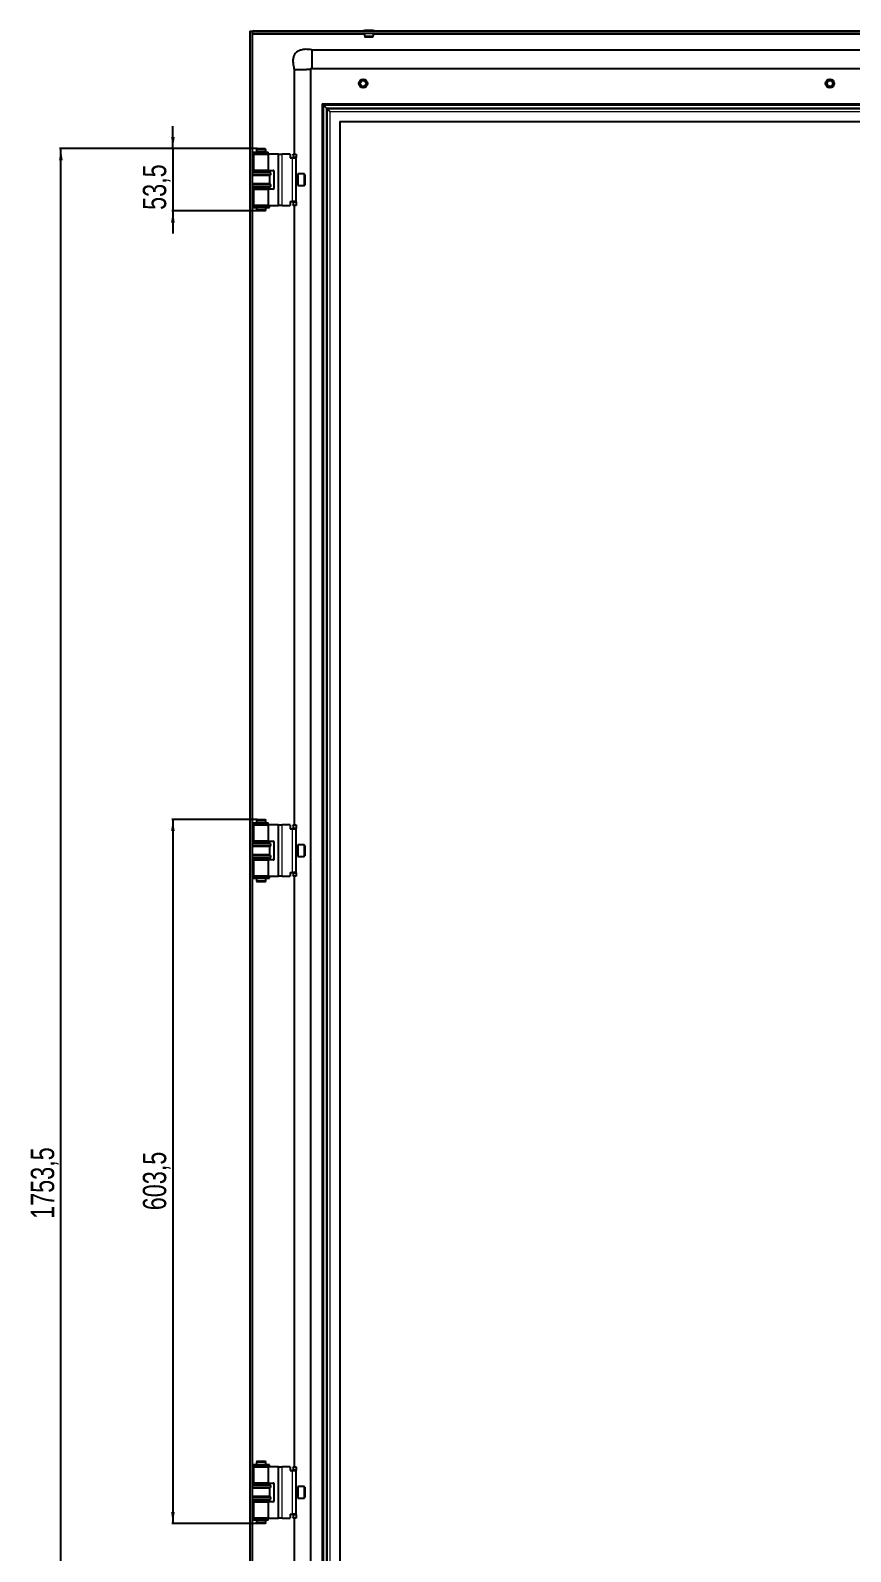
# Model space of a CAD drawing. Header units: millimetres. Extents: x -975 to 2049, y -1447 to 978.
# Drawn here: x 657 to 1360, y -501 to 803 of the extents above; entities that cross this region are included whole.
import ezdxf

# ---------------------------------------------------------------- set-up
doc = ezdxf.new("R2010")
doc.units = ezdxf.units.MM
doc.layers.add('FORMAT', color=7, linetype='Continuous')
doc.styles.add('SLDTEXTSTYLE0', font='TXT', dxfattribs={"width": 0.75})
doc.dimstyles.new('SLDDIMSTYLE0', dxfattribs={"dimtxt": 20, "dimasz": 10, "dimexe": 0, "dimexo": 0.0625, "dimgap": 5, "dimtad": 2, "dimdec": 1, "dimrnd": 1e-09, "dimzin": 12, "dimdsep": 46, "dimtxsty": 'SLDTEXTSTYLE0', "dimsah": 1, "dimcen": 0.09, "dimadec": 0, "dimazin": 3, "dimtfac": 1, "dimtofl": 0, "dimtmove": 0, "dimatfit": 3, "dimfxl": 0, "dimfrac": 2, "dimtolj": 1, "dimtzin": 12, "dimarcsym": 0})
doc.dimstyles.new('SLDDIMSTYLE1', dxfattribs={"dimtxt": 20, "dimasz": 10, "dimexe": 0, "dimexo": 0.0625, "dimgap": 5, "dimtad": 2, "dimdec": 1, "dimrnd": 1e-09, "dimzin": 12, "dimdsep": 46, "dimtxsty": 'SLDTEXTSTYLE0', "dimsah": 1, "dimcen": 0.09, "dimadec": 0, "dimazin": 3, "dimtfac": 1, "dimtmove": 0, "dimatfit": 0, "dimfxl": 0, "dimfrac": 2, "dimtolj": 1, "dimtzin": 12, "dimarcsym": 0})

# ---------------------------------------------------------------- blocks, each defined once
blk = doc.blocks.new('_D_6')
at = {"layer": 'FORMAT'}
for p, q in [((851.2, 701.6), (682.1, 701.6)), ((683.1, -1051.9), (683.1, 701.6)), ((851.2, -1051.9), (682.1, -1051.9))]:
    blk.add_line(p, q, dxfattribs=at)
for points in [[(683.1, 701.6), (681.6, 691.6), (684.7, 691.6)], [(683.1, -1051.9), (684.7, -1041.9), (681.6, -1041.9)]]:
    blk.add_solid(points, dxfattribs=at)
at = {"layer": 'FORMAT', "insert": (657.4, -215.8), "char_height": 20, "attachment_point": 1, "rotation": 90, "style": 'SLDTEXTSTYLE0'}
blk.add_mtext('1753,5', dxfattribs=at)
blk = doc.blocks.new('_D_7')
at = {"layer": 'FORMAT'}
for p, q in [((779.1, 701.6), (779.1, 720.8)), ((851.2, 701.6), (778.1, 701.6)), ((779.1, 701.6), (779.1, 648.1)), ((851.2, 648.1), (778.1, 648.1)), ((779.1, 648.1), (779.1, 628.8))]:
    blk.add_line(p, q, dxfattribs=at)
for points in [[(779.1, 701.6), (780.7, 711.6), (777.6, 711.6)], [(779.1, 648.1), (777.6, 638.1), (780.7, 638.1)]]:
    blk.add_solid(points, dxfattribs=at)
at = {"layer": 'FORMAT', "insert": (753.4, 649), "char_height": 20, "attachment_point": 1, "rotation": 90, "style": 'SLDTEXTSTYLE0'}
blk.add_mtext('53,5', dxfattribs=at)
blk = doc.blocks.new('_D_10')
at = {"layer": 'FORMAT'}
for p, q in [((851.2, 126.6), (778.1, 126.6)), ((779.1, 126.6), (779.1, -476.9)), ((851.2, -476.9), (778.1, -476.9))]:
    blk.add_line(p, q, dxfattribs=at)
for points in [[(779.1, 126.6), (777.6, 116.6), (780.7, 116.6)], [(779.1, -476.9), (780.7, -466.9), (777.6, -466.9)]]:
    blk.add_solid(points, dxfattribs=at)
at = {"layer": 'FORMAT', "insert": (753.4, -208.4), "char_height": 20, "attachment_point": 1, "rotation": 90, "style": 'SLDTEXTSTYLE0'}
blk.add_mtext('603,5', dxfattribs=at)

msp = doc.modelspace()

# ---------------------------------------------------------------- linework, layer by layer
at = {"color": 7, "linetype": 'Continuous', "lineweight": 25}
for p, q in [((845.14, 802.32), (847.14, 802.32)), ((845.14, 802.32), (845.14, -1152.68)), ((847.14, 802.32), (847.14, -1152.68)), ((1836.84, 802.32), (847.44, 802.32)), ((847.44, 800.32), (847.44, 802.32)), ((1836.84, 800.32), (847.44, 800.32)), ((847.74, 799.72), (847.54, 800.32)), ((947.14, 797.7), (943.55, 797.7)), ((944.04, 797.32), (950.24, 797.32)), ((950.73, 797.7), (947.14, 797.7)), ((898.14, 786.32), (898.14, 770.48)), ((898.14, 786.32), (1786.14, 786.32)), ((883.14, 769.32), (884.12, 769.32)), ((883.14, 769.32), (883.14, 696.82)), ((884.12, 769.32), (886.57, 769.32)), ((886.57, 769.32), (890.14, 769.32)), ((890.14, 769.32), (893.71, 769.32)), ((897.14, 769.32), (897.14, -1119.68)), ((898.14, 770.32), (1786.14, 770.32)), ((907.14, 739.82), (907.14, -1090.18)), ((907.14, 739.82), (908.14, 738.82)), ((907.14, 739.82), (1777.14, 739.82)), ((908.24, 738.72), (910.55, 736.41)), ((910.55, 736.41), (911.24, 735.72)), ((911.24, 735.72), (913.55, 733.41)), ((922.14, 724.82), (1762.14, 724.82)), ((922.14, 724.82), (922.14, -1075.18)), ((847.49, 698.52), (847.49, 697.62)), ((847.49, 698.52), (860.38, 698.52)), ((847.49, 697.62), (860.38, 697.62)), ((848.19, 696.82), (848.19, 682.82)), ((848.19, 696.82), (861.09, 696.82)), ((851.22, 701.57), (850.64, 700.57)), ((850.64, 700.57), (850.64, 698.57)), ((858.64, 700.57), (850.64, 700.57)), ((855.4, 698.57), (850.64, 698.57)), ((850.64, 697.57), (850.64, 696.82)), ((855.4, 697.57), (850.64, 697.57)), ((851.14, 698.57), (851.14, 698.52)), ((851.14, 697.62), (851.14, 697.57)), ((851.22, 701.57), (858.06, 701.57)), ((858.64, 698.57), (855.4, 698.57)), ((858.64, 697.57), (855.4, 697.57)), ((858.64, 700.57), (858.06, 701.57)), ((858.14, 698.52), (858.14, 698.57)), ((858.14, 697.57), (858.14, 697.62)), ((858.64, 698.57), (858.64, 700.57)), ((858.64, 696.82), (858.64, 697.57)), ((860.38, 698.52), (860.47, 698.52)), ((860.38, 697.62), (860.47, 697.62)), ((860.47, 697.62), (860.47, 698.52)), ((860.47, 698.52), (860.68, 698.52)), ((860.47, 697.62), (860.68, 697.62)), ((860.68, 697.62), (860.68, 698.52)), ((861.09, 682.82), (861.09, 696.82)), ((869.19, 696.82), (861.09, 696.82)), ((869.69, 696.82), (869.19, 696.82)), ((869.69, 696.82), (872.69, 696.82)), ((869.69, 652.82), (869.69, 696.82)), ((879.69, 696.82), (872.69, 696.82)), ((879.69, 696.82), (879.69, 693.52)), ((879.69, 693.52), (881.69, 693.52)), ((881.69, 693.52), (884.69, 693.52)), ((882.19, 696.82), (884.69, 696.82)), ((882.19, 696.32), (882.19, 696.82)), ((882.19, 696.32), (882.19, 694.32)), ((882.19, 693.82), (882.19, 694.32)), ((884.69, 693.82), (882.19, 693.82)), ((882.19, 693.82), (882.19, 693.52)), ((884.69, 696.82), (884.69, 696.32)), ((884.69, 696.32), (884.69, 694.32)), ((884.69, 694.32), (884.69, 693.82)), ((884.69, 693.52), (884.69, 693.82)), ((884.69, 656.12), (884.69, 693.52)), ((847.14, 681.82), (862.14, 681.82)), ((862.14, 681.22), (847.14, 681.22)), ((862.14, 678.42), (847.14, 678.42)), ((861.09, 682.82), (848.19, 682.82)), ((850.64, 682.82), (850.64, 681.82)), ((858.64, 681.82), (858.64, 682.82)), ((861.09, 682.82), (865.19, 682.82)), ((862.14, 681.22), (862.14, 681.82)), ((862.84, 680.53), (862.14, 681.22)), ((862.14, 678.42), (862.84, 679.1)), ((862.14, 671.22), (862.14, 678.42)), ((865.69, 682.32), (865.69, 667.32)), ((891.59, 679.82), (886.19, 679.82)), ((886.19, 679.82), (886.19, 669.82)), ((892.19, 679.22), (892.19, 670.42)), ((862.14, 671.22), (847.14, 671.22)), ((862.14, 668.42), (847.14, 668.42)), ((847.14, 667.82), (862.14, 667.82)), ((848.19, 666.82), (848.19, 652.82)), ((848.19, 666.82), (861.09, 666.82)), ((850.64, 667.82), (850.64, 666.82)), ((858.64, 666.82), (858.64, 667.82)), ((861.09, 652.82), (861.09, 666.82)), ((865.19, 666.82), (861.09, 666.82)), ((862.84, 670.53), (862.14, 671.22)), ((862.14, 668.42), (862.84, 669.11)), ((862.14, 667.82), (862.14, 668.42)), ((885.94, 677.82), (884.69, 677.82)), ((884.69, 671.82), (885.94, 671.82)), ((886.19, 669.82), (891.59, 669.82)), ((847.49, 652.02), (847.49, 651.12)), ((847.49, 652.02), (861.79, 652.02)), ((861.09, 652.82), (848.19, 652.82)), ((850.64, 652.82), (850.64, 652.07)), ((855.4, 652.07), (850.64, 652.07)), ((851.14, 652.07), (851.14, 652.02)), ((858.64, 652.07), (855.4, 652.07)), ((858.14, 652.02), (858.14, 652.07)), ((858.64, 652.07), (858.64, 652.82)), ((861.09, 652.82), (869.19, 652.82)), ((861.79, 651.12), (861.79, 652.02)), ((869.19, 652.82), (869.69, 652.82)), ((872.69, 652.82), (869.69, 652.82)), ((872.69, 652.82), (879.69, 652.82)), ((879.69, 656.12), (881.69, 656.12)), ((879.69, 656.12), (879.69, 652.82)), ((884.69, 656.12), (881.69, 656.12)), ((882.19, 656.12), (882.19, 655.82)), ((882.19, 655.82), (884.69, 655.82)), ((882.19, 655.32), (882.19, 655.82)), ((882.19, 655.32), (882.19, 653.32)), ((882.19, 652.82), (882.19, 653.32)), ((884.69, 652.82), (882.19, 652.82)), ((883.14, 652.82), (883.14, 121.82)), ((884.69, 655.82), (884.69, 656.12)), ((884.69, 655.82), (884.69, 655.32)), ((884.69, 655.32), (884.69, 653.32)), ((884.69, 653.32), (884.69, 652.82)), ((847.49, 651.12), (861.79, 651.12)), ((850.64, 651.07), (850.64, 649.07)), ((855.4, 651.07), (850.64, 651.07)), ((850.64, 649.07), (851.22, 648.07)), ((850.64, 649.07), (855.4, 649.07)), ((851.14, 651.12), (851.14, 651.07)), ((855.29, 648.07), (851.22, 648.07)), ((858.06, 648.07), (855.29, 648.07)), ((858.64, 651.07), (855.4, 651.07)), ((855.4, 649.07), (858.64, 649.07)), ((858.06, 648.07), (858.64, 649.07)), ((858.14, 651.07), (858.14, 651.12)), ((858.64, 649.07), (858.64, 651.07)), ((847.49, 123.52), (847.49, 122.62)), ((847.49, 123.52), (860.38, 123.52)), ((847.49, 122.62), (860.38, 122.62)), ((848.19, 121.82), (848.19, 107.82)), ((848.19, 121.82), (861.09, 121.82)), ((851.22, 126.57), (850.64, 125.57)), ((850.64, 125.57), (850.64, 123.57)), ((858.64, 125.57), (850.64, 125.57)), ((855.4, 123.57), (850.64, 123.57)), ((850.64, 122.57), (850.64, 121.82)), ((855.4, 122.57), (850.64, 122.57)), ((851.14, 123.57), (851.14, 123.52)), ((851.14, 122.62), (851.14, 122.57)), ((851.22, 126.57), (858.06, 126.57)), ((858.64, 123.57), (855.4, 123.57)), ((858.64, 122.57), (855.4, 122.57)), ((858.64, 125.57), (858.06, 126.57)), ((858.14, 123.52), (858.14, 123.57)), ((858.14, 122.57), (858.14, 122.62)), ((858.64, 123.57), (858.64, 125.57)), ((858.64, 121.82), (858.64, 122.57)), ((860.38, 123.52), (860.47, 123.52)), ((860.38, 122.62), (860.47, 122.62)), ((860.47, 122.62), (860.47, 123.52)), ((860.47, 123.52), (860.68, 123.52)), ((860.47, 122.62), (860.68, 122.62)), ((860.68, 122.62), (860.68, 123.52)), ((861.09, 107.82), (861.09, 121.82)), ((869.19, 121.82), (861.09, 121.82)), ((869.69, 121.82), (869.19, 121.82)), ((869.69, 121.82), (872.69, 121.82)), ((869.69, 77.82), (869.69, 121.82)), ((879.69, 121.82), (872.69, 121.82)), ((879.69, 121.82), (879.69, 118.52)), ((879.69, 118.52), (881.69, 118.52)), ((881.69, 118.52), (884.69, 118.52)), ((882.19, 121.82), (884.69, 121.82)), ((882.19, 121.32), (882.19, 121.82)), ((882.19, 121.32), (882.19, 119.32)), ((882.19, 118.82), (882.19, 119.32)), ((884.69, 118.82), (882.19, 118.82)), ((882.19, 118.82), (882.19, 118.52)), ((884.69, 121.82), (884.69, 121.32)), ((884.69, 121.32), (884.69, 119.32)), ((884.69, 119.32), (884.69, 118.82)), ((884.69, 118.52), (884.69, 118.82)), ((884.69, 81.12), (884.69, 118.52)), ((847.14, 106.82), (862.14, 106.82)), ((862.14, 106.22), (847.14, 106.22)), ((861.09, 107.82), (848.19, 107.82)), ((850.64, 107.82), (850.64, 106.82)), ((858.64, 106.82), (858.64, 107.82)), ((861.09, 107.82), (865.19, 107.82)), ((862.14, 106.22), (862.14, 106.82)), ((862.84, 105.53), (862.14, 106.22)), ((865.69, 107.32), (865.69, 92.32)), ((891.59, 104.82), (886.19, 104.82)), ((886.19, 104.82), (886.19, 94.82)), ((862.14, 103.42), (847.14, 103.42)), ((862.14, 96.22), (847.14, 96.22)), ((862.14, 93.42), (847.14, 93.42)), ((847.14, 92.82), (862.14, 92.82)), ((848.19, 91.82), (848.19, 77.82)), ((848.19, 91.82), (861.09, 91.82)), ((850.64, 92.82), (850.64, 91.82)), ((858.64, 91.82), (858.64, 92.82)), ((861.09, 77.82), (861.09, 91.82)), ((865.19, 91.82), (861.09, 91.82)), ((862.14, 103.42), (862.84, 104.1)), ((862.14, 96.22), (862.14, 103.42)), ((862.84, 95.53), (862.14, 96.22)), ((862.14, 93.42), (862.84, 94.11)), ((862.14, 92.82), (862.14, 93.42)), ((885.94, 102.82), (884.69, 102.82)), ((884.69, 96.82), (885.94, 96.82)), ((886.19, 94.82), (891.59, 94.82)), ((892.19, 104.22), (892.19, 95.42)), ((879.69, 81.12), (881.69, 81.12)), ((879.69, 81.12), (879.69, 77.82)), ((884.69, 81.12), (881.69, 81.12)), ((882.19, 81.12), (882.19, 80.82)), ((882.19, 80.82), (884.69, 80.82)), ((882.19, 80.32), (882.19, 80.82)), ((882.19, 80.32), (882.19, 78.32)), ((882.19, 77.82), (882.19, 78.32)), ((884.69, 80.82), (884.69, 81.12)), ((884.69, 80.82), (884.69, 80.32)), ((884.69, 80.32), (884.69, 78.32)), ((884.69, 78.32), (884.69, 77.82)), ((847.49, 77.02), (847.49, 76.12)), ((847.49, 77.02), (861.79, 77.02)), ((847.49, 76.12), (861.79, 76.12)), ((861.09, 77.82), (848.19, 77.82)), ((850.64, 77.82), (850.64, 77.07)), ((855.4, 77.07), (850.64, 77.07)), ((850.64, 76.07), (850.64, 74.07)), ((855.4, 76.07), (850.64, 76.07)), ((850.64, 74.07), (851.22, 73.07)), ((850.64, 74.07), (855.4, 74.07)), ((851.14, 77.07), (851.14, 77.02)), ((851.14, 76.12), (851.14, 76.07)), ((855.29, 73.07), (851.22, 73.07)), ((858.06, 73.07), (855.29, 73.07)), ((858.64, 77.07), (855.4, 77.07)), ((858.64, 76.07), (855.4, 76.07)), ((855.4, 74.07), (858.64, 74.07)), ((858.06, 73.07), (858.64, 74.07)), ((858.14, 77.02), (858.14, 77.07)), ((858.14, 76.07), (858.14, 76.12)), ((858.64, 77.07), (858.64, 77.82)), ((858.64, 74.07), (858.64, 76.07)), ((861.09, 77.82), (869.19, 77.82)), ((861.79, 76.12), (861.79, 77.02)), ((869.19, 77.82), (869.69, 77.82)), ((872.69, 77.82), (869.69, 77.82)), ((872.69, 77.82), (879.69, 77.82)), ((884.69, 77.82), (882.19, 77.82)), ((883.14, 77.82), (883.14, -428.18)), ((847.49, -426.48), (847.49, -427.38)), ((861.79, -426.48), (847.49, -426.48)), ((861.79, -427.38), (847.49, -427.38)), ((848.19, -428.18), (848.19, -442.18)), ((848.19, -428.18), (861.09, -428.18)), ((851.22, -423.43), (850.64, -424.43)), ((850.64, -424.43), (850.64, -426.43)), ((858.64, -424.43), (850.64, -424.43)), ((850.64, -426.43), (858.64, -426.43)), ((850.64, -427.43), (850.64, -428.18)), ((850.64, -427.43), (858.64, -427.43)), ((851.14, -426.43), (851.14, -426.48)), ((851.14, -427.38), (851.14, -427.43)), ((851.22, -423.43), (858.06, -423.43)), ((858.64, -424.43), (858.06, -423.43)), ((858.14, -426.48), (858.14, -426.43)), ((858.14, -427.43), (858.14, -427.38)), ((858.64, -426.43), (858.64, -424.43)), ((858.64, -428.18), (858.64, -427.43)), ((861.09, -442.18), (861.09, -428.18)), ((869.19, -428.18), (861.09, -428.18)), ((861.79, -427.38), (861.79, -426.48)), ((869.69, -428.18), (869.19, -428.18)), ((869.69, -472.18), (869.69, -428.18)), ((869.69, -428.18), (872.69, -428.18)), ((879.69, -428.18), (872.69, -428.18)), ((879.69, -428.18), (879.69, -431.48)), ((882.19, -428.18), (884.69, -428.18)), ((882.19, -428.68), (882.19, -428.18)), ((882.19, -428.68), (882.19, -430.68)), ((884.69, -428.18), (884.69, -428.68)), ((884.69, -428.68), (884.69, -430.68)), ((847.14, -443.18), (862.14, -443.18)), ((861.09, -442.18), (848.19, -442.18)), ((850.64, -442.18), (850.64, -443.18)), ((858.64, -443.18), (858.64, -442.18)), ((861.09, -442.18), (865.19, -442.18)), ((862.14, -443.78), (862.14, -443.18)), ((865.69, -442.68), (865.69, -457.68)), ((879.69, -431.48), (881.69, -431.48)), ((881.69, -431.48), (884.69, -431.48)), ((882.19, -431.18), (882.19, -430.68)), ((884.69, -431.18), (882.19, -431.18)), ((882.19, -431.18), (882.19, -431.48)), ((884.69, -430.68), (884.69, -431.18)), ((884.69, -431.48), (884.69, -431.18)), ((884.69, -468.88), (884.69, -431.48)), ((862.14, -443.78), (847.14, -443.78)), ((862.14, -446.58), (847.14, -446.58)), ((862.14, -453.78), (847.14, -453.78)), ((862.84, -444.47), (862.14, -443.78)), ((862.14, -446.58), (862.84, -445.9)), ((862.14, -453.78), (862.14, -446.58)), ((862.84, -454.47), (862.14, -453.78)), ((862.14, -456.58), (862.84, -455.89)), ((885.94, -447.18), (884.69, -447.18)), ((884.69, -453.18), (885.94, -453.18)), ((891.59, -445.18), (886.19, -445.18)), ((886.19, -445.18), (886.19, -454.5)), ((886.19, -454.5), (886.19, -455.18)), ((886.19, -455.18), (891.59, -455.18)), ((892.19, -445.78), (892.19, -453.98)), ((892.19, -453.98), (892.19, -454.58)), ((862.14, -456.58), (847.14, -456.58)), ((847.14, -457.18), (862.14, -457.18)), ((848.19, -458.18), (848.19, -472.18)), ((848.19, -458.18), (861.09, -458.18)), ((850.64, -457.18), (850.64, -458.18)), ((858.64, -458.18), (858.64, -457.18)), ((861.09, -472.18), (861.09, -458.18)), ((865.19, -458.18), (861.09, -458.18)), ((862.14, -457.18), (862.14, -456.58)), ((879.69, -468.88), (881.69, -468.88)), ((879.69, -468.88), (879.69, -472.18)), ((884.69, -468.88), (881.69, -468.88)), ((882.19, -468.88), (882.19, -469.18)), ((882.19, -469.18), (884.69, -469.18)), ((882.19, -469.68), (882.19, -469.18)), ((884.69, -469.18), (884.69, -468.88)), ((884.69, -469.18), (884.69, -469.68)), ((847.49, -472.98), (847.49, -473.88)), ((860.38, -472.98), (847.49, -472.98)), ((860.38, -473.88), (847.49, -473.88)), ((861.09, -472.18), (848.19, -472.18)), ((850.64, -472.18), (850.64, -472.93)), ((850.64, -472.93), (858.64, -472.93)), ((850.64, -473.93), (850.64, -475.93)), ((850.64, -473.93), (858.64, -473.93)), ((850.64, -475.93), (851.22, -476.93)), ((850.64, -475.93), (855.4, -475.93)), ((851.14, -472.93), (851.14, -472.98)), ((851.14, -473.88), (851.14, -473.93)), ((855.29, -476.93), (851.22, -476.93)), ((858.06, -476.93), (855.29, -476.93)), ((855.4, -475.93), (858.64, -475.93)), ((858.06, -476.93), (858.64, -475.93)), ((858.14, -472.98), (858.14, -472.93)), ((858.14, -473.93), (858.14, -473.88)), ((858.64, -472.93), (858.64, -472.18)), ((858.64, -475.93), (858.64, -473.93)), ((860.47, -472.98), (860.38, -472.98)), ((860.47, -473.88), (860.38, -473.88)), ((860.47, -473.88), (860.47, -472.98)), ((860.68, -472.98), (860.47, -472.98)), ((860.68, -473.88), (860.47, -473.88)), ((860.68, -473.88), (860.68, -472.98)), ((861.09, -472.18), (869.19, -472.18)), ((869.19, -472.18), (869.69, -472.18)), ((872.69, -472.18), (869.69, -472.18)), ((872.69, -472.18), (879.69, -472.18)), ((882.19, -469.68), (882.19, -471.68)), ((882.19, -472.18), (882.19, -471.68)), ((884.69, -472.18), (882.19, -472.18)), ((883.14, -472.18), (883.14, -1003.18)), ((884.69, -469.68), (884.69, -471.68)), ((884.69, -471.68), (884.69, -472.18))]:
    msp.add_line(p, q, dxfattribs=at)
at = {"color": 8, "linetype": 'Continuous', "lineweight": 18}
for p, q in [((847.74, 698.52), (847.74, 799.72)), ((847.74, 799.72), (943.1, 799.72)), ((947.14, 802.44), (942.28, 802.44)), ((947.14, 802.57), (942.39, 802.57)), ((951.89, 802.57), (947.14, 802.57)), ((952, 802.44), (947.14, 802.44)), ((951.19, 799.72), (1733.1, 799.72)), ((908.14, 738.82), (908.14, -1089.18)), ((908.14, 738.82), (1776.14, 738.82)), ((908.24, 738.72), (908.24, -1089.08)), ((908.24, 738.72), (1776.04, 738.72)), ((910.55, 736.41), (910.55, -1086.77)), ((910.55, 736.41), (1773.73, 736.41)), ((911.24, 735.72), (911.24, -1086.08)), ((911.24, 735.72), (1773.04, 735.72)), ((913.55, 733.41), (913.55, -1083.77)), ((913.55, 733.41), (1770.73, 733.41)), ((847.74, 681.82), (847.74, 697.62)), ((860.38, 698.52), (860.38, 697.62)), ((869.19, 696.82), (869.19, 652.82)), ((872.69, 652.82), (872.69, 696.82)), ((881.69, 656.12), (881.69, 693.52)), ((884.69, 696.32), (882.19, 696.32)), ((882.19, 694.32), (884.69, 694.32)), ((862.84, 680.53), (847.14, 680.53)), ((862.84, 679.1), (847.14, 679.1)), ((891.59, 669.82), (891.59, 679.82)), ((862.84, 670.53), (847.14, 670.53)), ((862.84, 669.11), (847.14, 669.11)), ((847.74, 652.02), (847.74, 667.82)), ((885.94, 677.41), (885.94, 677.82)), ((885.94, 671.82), (885.94, 677.41)), ((884.69, 655.32), (882.19, 655.32)), ((882.19, 653.32), (884.69, 653.32)), ((847.74, 123.52), (847.74, 651.12)), ((847.74, 106.82), (847.74, 122.62)), ((860.38, 123.52), (860.38, 122.62)), ((869.19, 121.82), (869.19, 77.82)), ((872.69, 77.82), (872.69, 121.82)), ((881.69, 81.12), (881.69, 118.52)), ((884.69, 121.32), (882.19, 121.32)), ((882.19, 119.32), (884.69, 119.32)), ((862.84, 105.53), (847.14, 105.53)), ((891.59, 94.82), (891.59, 104.82)), ((862.84, 104.1), (847.14, 104.1)), ((862.84, 95.53), (847.14, 95.53)), ((862.84, 94.11), (847.14, 94.11)), ((847.74, 77.02), (847.74, 92.82)), ((885.94, 102.41), (885.94, 102.82)), ((885.94, 96.82), (885.94, 102.41)), ((884.69, 80.32), (882.19, 80.32)), ((882.19, 78.32), (884.69, 78.32)), ((847.74, -426.48), (847.74, 76.12)), ((847.74, -443.18), (847.74, -427.38)), ((869.19, -428.18), (869.19, -472.18)), ((872.69, -472.18), (872.69, -428.18)), ((884.69, -428.68), (882.19, -428.68)), ((881.69, -468.88), (881.69, -431.48)), ((882.19, -430.68), (884.69, -430.68)), ((862.84, -444.47), (847.14, -444.47)), ((862.84, -445.9), (847.14, -445.9)), ((862.84, -454.47), (847.14, -454.47)), ((862.84, -455.89), (847.14, -455.89)), ((885.94, -453.18), (885.94, -447.18)), ((891.59, -454.5), (891.59, -445.18)), ((891.59, -455.18), (891.59, -454.5)), ((847.74, -472.98), (847.74, -457.18)), ((847.74, -1001.48), (847.74, -473.88)), ((860.38, -473.88), (860.38, -472.98)), ((884.69, -469.68), (882.19, -469.68)), ((882.19, -471.68), (884.69, -471.68))]:
    msp.add_line(p, q, dxfattribs=at)
at = {"color": 7, "linetype": 'Continuous', "lineweight": 25}
for centre, radius in [((942.14, 757.32), 3.75), ((942.14, 757.32), 3), ((942.14, 757.32), 2.5), ((1342.14, 757.32), 3.75), ((1342.14, 757.32), 3), ((1342.14, 757.32), 2.5)]:
    msp.add_circle(centre, radius, dxfattribs=at)
for centre, radius, start, end in [((942.41, 802.44), 0.126, 96.02558, 180), ((968.05, 802.38), 25.77, 179.86102, 180.13898), ((947.14, 757.57), 45.25, 90.0016, 96.02558), ((949.26, 800.05), 6.18, 177.53422, 202.36543), ((944.04, 797.82), 0.5, 193.38346, 270), ((947.14, 757.57), 45.25, 83.97442, 89.9984), ((950.24, 797.82), 0.5, 270, 346.61654), ((945.02, 800.05), 6.18, 337.63457, 2.46578), ((951.88, 802.44), 0.126, 0, 83.97442), ((926.24, 802.38), 25.77, 359.86102, 0.13898), ((862.14, 679.82), 1, 314.427, 45.573), ((865.19, 682.32), 0.5, 0, 90), ((885.94, 678.07), 0.25, 270, 0), ((891.59, 679.22), 0.6, 360, 90), ((862.14, 669.82), 1, 314.427, 45.573), ((865.19, 667.32), 0.5, 270, 0), ((885.94, 671.57), 0.25, 360, 90), ((891.59, 670.42), 0.6, 270, 0), ((862.14, 104.82), 1, 314.427, 45.573), ((865.19, 107.32), 0.5, 0, 90), ((891.59, 104.22), 0.6, 360, 90), ((862.14, 94.82), 1, 314.427, 45.573), ((865.19, 92.32), 0.5, 270, 0), ((885.94, 103.07), 0.25, 270, 0), ((885.94, 96.57), 0.25, 360, 90), ((891.59, 95.42), 0.6, 270, 0), ((865.19, -442.68), 0.5, 0, 90), ((862.14, -445.18), 1, 314.427, 45.573), ((862.14, -455.18), 1, 314.427, 45.573), ((885.94, -446.93), 0.25, 270, 0), ((885.94, -453.43), 0.25, 360, 90), ((891.59, -445.78), 0.6, 360, 90), ((891.59, -454.58), 0.6, 270, 0), ((865.19, -457.68), 0.5, 270, 0)]:
    msp.add_arc(centre, radius, start, end, dxfattribs=at)
for points, knots in [([(847.44, 800.62), (847.41, 800.7), (847.3, 801.02), (847.18, 801.59), (847.15, 802.07), (847.14, 802.32)], [0, 0, 0, 0, 0.1417423, 0.5662026, 1, 1, 1, 1]), ([(847.44, 800.32), (847.49, 800.32), (847.54, 800.25), (847.64, 800.03), (847.69, 799.88), (847.74, 799.72)], [0, 0, 0, 0, 0.5, 0.5, 1, 1, 1, 1]), ([(898.14, 786.32), (896.41, 786.49), (893.27, 786.79), (888.95, 786.28), (885.51, 784.85), (883.3, 782.53), (882.22, 779.77), (881.9, 776.72), (882.19, 773.16), (882.81, 770.67), (883.14, 769.32)], [0, 0, 0, 0, 0.1767131, 0.3209108, 0.4403077, 0.5483696, 0.6373998, 0.7388783, 0.8585434, 1, 1, 1, 1]), ([(897.03, 769.32), (897, 769.32), (896.91, 769.32), (896.46, 769.32), (896.16, 769.32)], [0, 0, 0, 0, 0.3567269, 1, 1, 1, 1]), ([(897.1, 769.32), (897.12, 769.46), (897.15, 769.7), (897.28, 769.9), (897.4, 769.99), (897.45, 770.09), (897.47, 770.16), (897.49, 770.22), (897.5, 770.26), (897.52, 770.29), (897.55, 770.34), (897.61, 770.39), (897.73, 770.45), (897.92, 770.49), (898.06, 770.48), (898.14, 770.48)], [0, 0, 0, 0, 0.2334106, 0.4185463, 0.5493508, 0.5950261, 0.6313288, 0.6471113, 0.6619944, 0.6766392, 0.6917419, 0.7255627, 0.7667935, 0.8726273, 1, 1, 1, 1]), ([(897.14, 769.32), (897.29, 769.55), (897.56, 769.95), (897.96, 770.21), (898.14, 770.32)], [0, 0, 0, 0, 0.5615605, 1, 1, 1, 1])]:
    msp.add_open_spline(points, degree=3, knots=knots, dxfattribs=at)
msp.add_open_spline([(896.16, 769.32), (895.83, 769.32), (895.17, 769.32), (894.2, 769.32), (893.71, 769.32)], degree=3, dxfattribs=at)

# ---------------------------------------------------------------- dimensions: what is measured, and where the dimension line sits
at = {"layer": 'FORMAT'}
for base, p1, p2, dimstyle, picture, middle in [((779.14, 648.07), (851.22, 701.57), (851.22, 648.07), 'SLDDIMSTYLE1', '_D_7', (779.14, 674.82)), ((683.14, 701.57), (851.22, -1051.93), (851.22, 701.57), 'SLDDIMSTYLE0', '_D_6', (683.14, -175.18)), ((779.14, -476.93), (851.22, 126.57), (851.22, -476.93), 'SLDDIMSTYLE0', '_D_10', (779.14, -175.18))]:
    dim = msp.add_linear_dim(base=base, p1=p1, p2=p2, angle=90, dimstyle=dimstyle, dxfattribs=at)
    dim.commit()
    dim.dimension.update_dxf_attribs({"geometry": picture, "text_midpoint": middle, "dimtype": 160})

doc.saveas('drawing.dxf')
